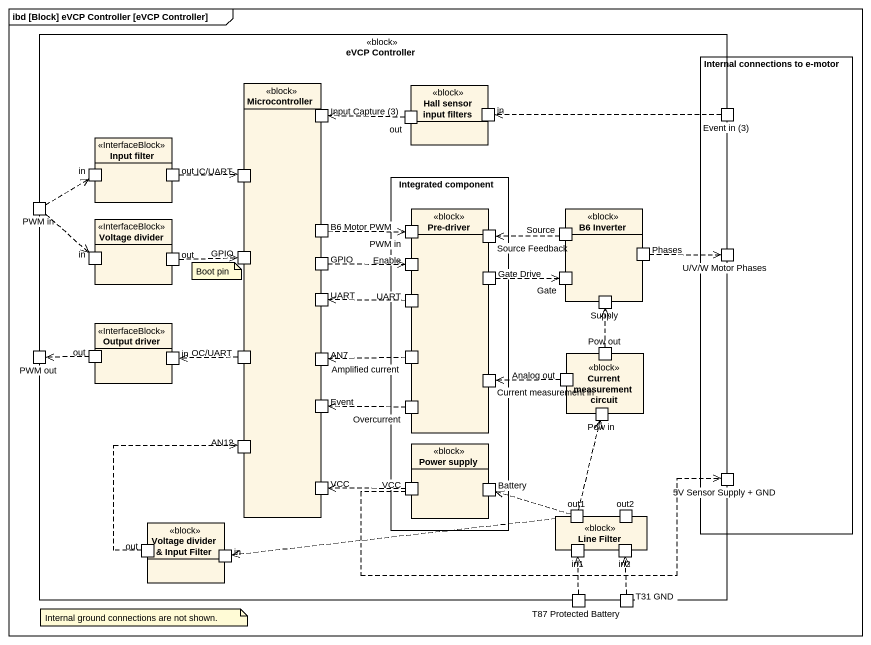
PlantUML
@startuml
mainframe ibd [Block] eVCP Controller [eVCP Controller]
rectangle "eVCP Controller" as eVCP_Controller <<block>> {
  rectangle Microcontroller <<block>> {
    port "Input Capture (3)" as Input_Capture_3
    port "IC/UART" as IC_UART
    port "B6 Motor PWM" as B6_Motor_PWM
    port GPIO
    port "GPIO" as GPIO_2
    port UART
    port "OC/UART" as OC_UART
    port AN7
    port Event
    port AN12
    port VCC
  }
  rectangle "Hall sensor input filters" as Hall_sensor_input_filters <<block>> {
    port out
    port in
  }
  port "Event in (3)" as Event_in_3
  rectangle "Input filter" as Input_filter <<InterfaceBlock>> {
    port "in" as in_2
    port "out" as out_2
  }
  rectangle "Integrated component" as Integrated_component {
    rectangle "Pre-driver" as Pre_driver <<block>> {
      port "PWM in" as PWM_in_2
      port "Source Feedback" as Source_Feedback
      port Enable
      port "UART" as UART_2
      port "Gate Drive" as Gate_Drive
      port "Amplified current" as Amplified_current
      port "Current measurement in" as Current_measurement_in
      port Overcurrent
    }
    rectangle "Power supply" as Power_supply <<block>> {
      port "VCC" as VCC_2
      port Battery
    }
  }
  port "PWM in" as PWM_in
  rectangle "Voltage divider" as Voltage_divider <<InterfaceBlock>> {
    port "in" as in_3
    port "out" as out_3
  }
  rectangle "B6 Inverter" as B6_Inverter <<block>> {
    port Source
    port Phases
    port Gate
    port Supply
  }
  port "U/V/W Motor Phases" as U_V_W_Motor_Phases
  rectangle "Output driver" as Output_driver <<InterfaceBlock>> {
    port "out" as out_4
    port "in" as in_4
  }
  port "PWM out" as PWM_out
  rectangle "Current measurement circuit" as Current_measurement_circuit <<block>> {
    port "Analog out" as Analog_out
    port "Pow out" as Pow_out
    port "Pow in" as Pow_in
  }
  port "5V Sensor Supply + GND" as p5V_Sensor_Supply_GND
  rectangle "Voltage divider & Input Filter" as Voltage_divider_Input_Filter <<block>> {
    port "out" as out_5
    port "in" as in_5
  }
  rectangle "Line Filter" as Line_Filter <<block>> {
    port out1
    port out2
    port in1
    port in2
  }
  port "T87 Protected Battery" as T87_Protected_Battery
  port "T31 GND" as T31_GND
}
rectangle "Internal connections to e-motor" as Internal_connections_to_e
out .left.> Input_Capture_3
Event_in_3 .left.> in
out_2 .right.> IC_UART
PWM_in .up.> in_2
PWM_in ..> in_3
B6_Motor_PWM .right.> PWM_in_2
Source .left.> Source_Feedback
out_3 .right.> GPIO
GPIO_2 .right.> Enable
Phases .right.> U_V_W_Motor_Phases
UART_2 .left.> UART
Gate_Drive .right.> Gate
out_4 .left.> PWM_out
OC_UART .left.> in_4
Amplified_current .left.> AN7
Analog_out .left.> Current_measurement_in
Pow_out .up.> Supply
Overcurrent .left.> Event
VCC_2 .left.> VCC
VCC_2 .right.> p5V_Sensor_Supply_GND
out1 .up.> Pow_in
out1 .left.> Battery
out1 .left.> in_5
out_5 .up.> AN12
T87_Protected_Battery .up.> in1
T31_GND .up.> in2
note as N1
  Boot pin
end note
note as N2
  Internal ground connections are not shown.
end note
@enduml
